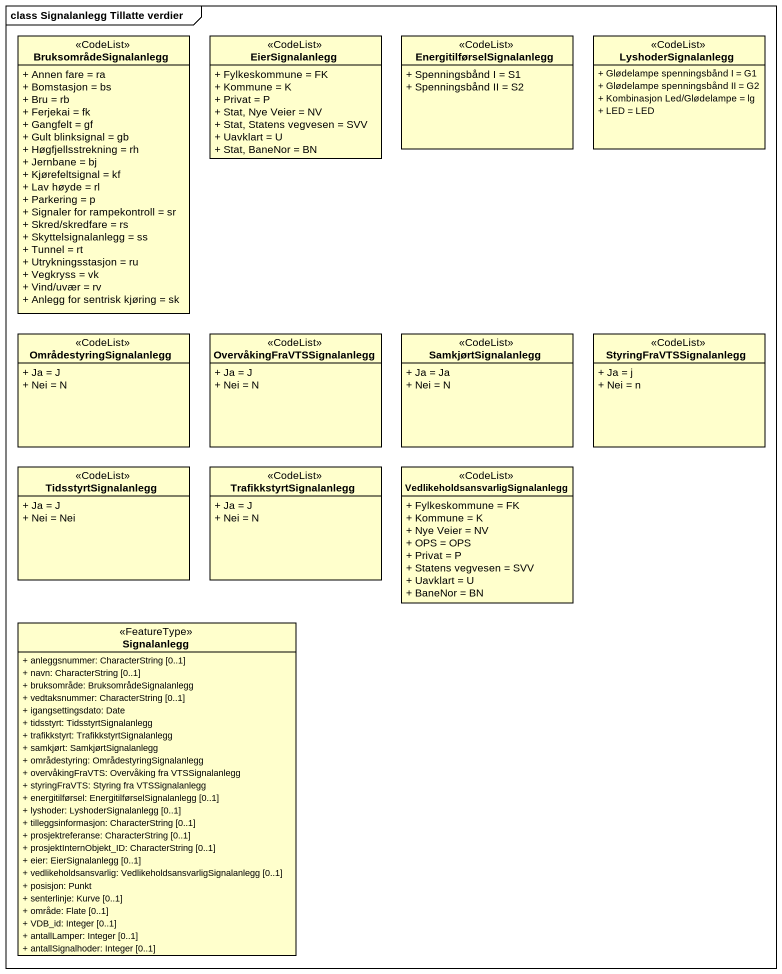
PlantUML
@startuml
mainframe class Signalanlegg Tillatte verdier
hide circle
hide empty members
skinparam classAttributeIconSize 0
class BruksområdeSignalanlegg <<CodeList>> {
  + Annen fare = ra
  + Bomstasjon = bs
  + Bru = rb
  + Ferjekai = fk
  + Gangfelt = gf
  + Gult blinksignal = gb
  + Høgfjellsstrekning = rh
  + Jernbane = bj
  + Kjørefeltsignal = kf
  + Lav høyde = rl
  + Parkering = p
  + Signaler for rampekontroll = sr
  + Skred/skredfare = rs
  + Skyttelsignalanlegg = ss
  + Tunnel = rt
  + Utrykningsstasjon = ru
  + Vegkryss = vk
  + Vind/uvær = rv
  + Anlegg for sentrisk kjøring = sk
}
class EierSignalanlegg <<CodeList>> {
  + Fylkeskommune = FK
  + Kommune = K
  + Privat = P
  + Stat, Nye Veier = NV
  + Stat, Statens vegvesen = SVV
  + Uavklart = U
  + Stat, BaneNor = BN
}
class EnergitilførselSignalanlegg <<CodeList>> {
  + Spenningsbånd I = S1
  + Spenningsbånd II = S2
}
class LyshoderSignalanlegg <<CodeList>> {
  + Glødelampe spenningsbånd I = G1
  + Glødelampe spenningsbånd II = G2
  + Kombinasjon Led/Glødelampe = lg
  + LED = LED
}
class OmrådestyringSignalanlegg <<CodeList>> {
  + Ja = J
  + Nei = N
}
class OvervåkingFraVTSSignalanlegg <<CodeList>> {
  + Ja = J
  + Nei = N
}
class SamkjørtSignalanlegg <<CodeList>> {
  + Ja = Ja
  + Nei = N
}
class StyringFraVTSSignalanlegg <<CodeList>> {
  + Ja = j
  + Nei = n
}
class TidsstyrtSignalanlegg <<CodeList>> {
  + Ja = J
  + Nei = Nei
}
class TrafikkstyrtSignalanlegg <<CodeList>> {
  + Ja = J
  + Nei = N
}
class "VedlikeholdsansvarligSignalanlegg" as VedlikeholdsansvarligSignala <<CodeList>> {
  + Fylkeskommune = FK
  + Kommune = K
  + Nye Veier = NV
  + OPS = OPS
  + Privat = P
  + Statens vegvesen = SVV
  + Uavklart = U
  + BaneNor = BN
}
class Signalanlegg <<FeatureType>> {
  + anleggsnummer: CharacterString [0..1]
  + navn: CharacterString [0..1]
  + bruksområde: BruksområdeSignalanlegg
  + vedtaksnummer: CharacterString [0..1]
  + igangsettingsdato: Date
  + tidsstyrt: TidsstyrtSignalanlegg
  + trafikkstyrt: TrafikkstyrtSignalanlegg
  + samkjørt: SamkjørtSignalanlegg
  + områdestyring: OmrådestyringSignalanlegg
  + overvåkingFraVTS: Overvåking fra VTSSignalanlegg
  + styringFraVTS: Styring fra VTSSignalanlegg
  + energitilførsel: EnergitilførselSignalanlegg [0..1]
  + lyshoder: LyshoderSignalanlegg [0..1]
  + tilleggsinformasjon: CharacterString [0..1]
  + prosjektreferanse: CharacterString [0..1]
  + prosjektInternObjekt_ID: CharacterString [0..1]
  + eier: EierSignalanlegg [0..1]
  + vedlikeholdsansvarlig: VedlikeholdsansvarligSignalanlegg [0..1]
  + posisjon: Punkt
  + senterlinje: Kurve [0..1]
  + område: Flate [0..1]
  + VDB_id: Integer [0..1]
  + antallLamper: Integer [0..1]
  + antallSignalhoder: Integer [0..1]
}
@enduml
